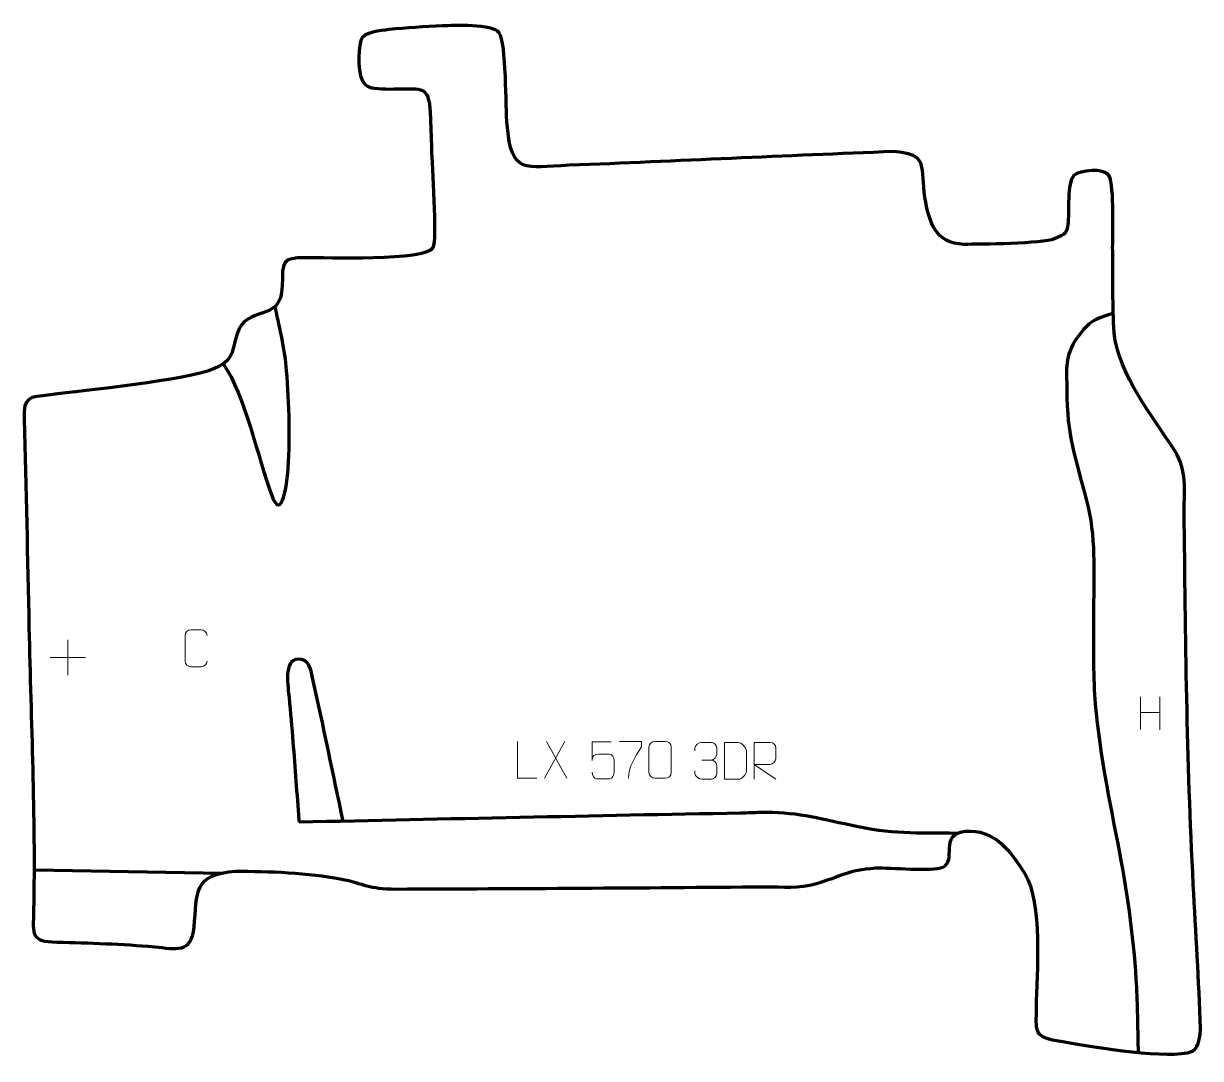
# Model space of a CAD drawing. Header units: millimetres. Extents: x 935 to 1731, y -67 to 633.
import ezdxf

# ---------------------------------------------------------------- set-up
doc = ezdxf.new("R2010")
doc.units = ezdxf.units.MM
doc.header["$MEASUREMENT"] = 0
doc.layers.add('layer 1', color=7, linetype='Continuous', plot=False)
doc.layers.add('layer 2', color=7, linetype='Continuous')
doc.layers.add('layer 3', color=7, linetype='Continuous')

msp = doc.modelspace()

# ---------------------------------------------------------------- linework, layer by layer
at = {"layer": 'layer 1', "color": 250, "lineweight": 9}
for points in [[(964.917, 215.9256), (964.917, 215.9256), (964.917, 191.9477), (964.917, 191.9477)], [(952.9281, 203.9366), (952.9281, 203.9366), (976.906, 203.9366), (976.906, 203.9366)], [(1690.8605, 177.4203), (1690.8605, 177.4203), (1690.8605, 155.2276), (1690.8605, 155.2276)], [(1703.9762, 177.4203), (1703.9762, 177.4203), (1703.9762, 155.07), (1703.9762, 155.07)], [(1690.878, 166.7779), (1690.878, 166.7779), (1703.9762, 166.7779), (1703.9762, 166.7779)], [(1301.1316, 147.2485), (1301.1316, 147.2485), (1287.391, 122.3527), (1287.391, 122.3527)], [(1288.8456, 147.2485), (1288.8456, 147.2485), (1302.5862, 122.295), (1302.5862, 122.295)], [(1393.9888, 134.6082), (1393.9888, 134.6082), (1400.1852, 134.6082), (1400.1852, 134.6082)]]:
    msp.add_open_spline(points, degree=3, dxfattribs=at)
for points, knots in [([(1059.05, 201.6019), (1058.9102, 199.2785), (1057.233, 197.7989), (1055.0853, 197.7881), (1055.0853, 197.7881), (1052.7534, 197.7885), (1050.4215, 197.7885), (1048.09, 197.7881), (1048.09, 197.7881), (1046.165, 197.6827), (1044.1929, 199.5672), (1044.2041, 201.5845), (1044.2041, 201.5845), (1044.2045, 207.3546), (1044.2045, 213.1243), (1044.2041, 218.8936), (1044.2041, 218.8936), (1044.2083, 221.0317), (1045.955, 222.7509), (1048.1074, 222.7374), (1048.1074, 222.7374), (1050.4331, 222.7374), (1052.7592, 222.7374), (1055.0853, 222.7374), (1055.0853, 222.7374), (1057.0319, 222.7729), (1059.0233, 221.2814), (1059.05, 218.8438)], [0, 0, 0, 0, 0.125, 0.125, 0.125, 0.125, 0.25, 0.25, 0.25, 0.25, 0.375, 0.375, 0.375, 0.375, 0.5, 0.5, 0.5, 0.5, 0.625, 0.625, 0.625, 0.625, 0.75, 0.75, 0.75, 0.75, 1, 1, 1, 1]), ([(1282.1904, 122.2949), (1282.1904, 122.2949), (1269.2413, 122.2949), (1269.2413, 122.2949), (1269.2413, 122.2949), (1269.2413, 122.2949), (1269.2413, 147.2485), (1269.2413, 147.2485)], [0, 0, 0, 0, 0.33333333, 0.33333333, 0.33333333, 0.33333333, 1, 1, 1, 1]), ([(1332.5909, 146.924), (1332.5909, 146.924), (1319.7392, 146.924), (1319.7392, 146.924), (1319.7392, 146.924), (1319.7395, 142.6934), (1319.7395, 138.4625), (1319.7392, 134.2313), (1319.7392, 134.2313), (1319.7389, 137.5414), (1321.3699, 138.6132), (1324.1819, 138.6737), (1324.1819, 138.6737), (1326.6215, 138.674), (1329.061, 138.674), (1331.5002, 138.6737), (1331.5002, 138.6737), (1333.15, 138.6805), (1334.6249, 136.3), (1334.6534, 134.2313), (1334.6534, 134.2313), (1334.6531, 131.644), (1334.6531, 129.0564), (1334.6534, 126.4687), (1334.6534, 126.4687), (1334.6996, 124.5093), (1333.2002, 122.073), (1331.5743, 122.0145), (1331.5743, 122.0145), (1329.6178, 122.0148), (1324.7228, 122.0148), (1322.7658, 122.0145), (1322.7658, 122.0145), (1320.9203, 122.0057), (1319.8132, 123.9705), (1319.7924, 126.5216)], [0, 0, 0, 0, 0.1, 0.1, 0.1, 0.1, 0.2, 0.2, 0.2, 0.2, 0.3, 0.3, 0.3, 0.3, 0.4, 0.4, 0.4, 0.4, 0.5, 0.5, 0.5, 0.5, 0.6, 0.6, 0.6, 0.6, 0.7, 0.7, 0.7, 0.7, 0.8, 0.8, 0.8, 0.8, 1, 1, 1, 1]), ([(1338.3078, 147.251), (1338.3078, 147.251), (1353.1239, 147.251), (1353.1239, 147.251), (1353.1239, 147.251), (1353.1236, 146.0014), (1353.1236, 144.7518), (1353.1239, 143.502), (1353.1239, 143.502), (1349.1295, 137.5049), (1344.2143, 129.6713), (1344.2143, 122.2925)], [0, 0, 0, 0, 0.25, 0.25, 0.25, 0.25, 0.5, 0.5, 0.5, 0.5, 1, 1, 1, 1]), ([(1362.1352, 147.271), (1364.5013, 147.271), (1366.8678, 147.271), (1369.2343, 147.271), (1369.2343, 147.271), (1371.2148, 147.3066), (1373.2408, 145.8123), (1373.2679, 143.3702), (1373.2679, 143.3702), (1373.2675, 137.6128), (1373.2675, 131.855), (1373.2679, 126.0968), (1373.2679, 126.0968), (1373.1258, 123.7692), (1371.4194, 122.2869), (1369.2343, 122.2761), (1369.2343, 122.2761), (1366.8619, 122.2765), (1364.4895, 122.2765), (1362.1175, 122.2761), (1362.1175, 122.2761), (1360.159, 122.1705), (1358.1526, 124.0584), (1358.164, 126.0794), (1358.164, 126.0794), (1358.1644, 131.86), (1358.1644, 137.6403), (1358.164, 143.4201), (1358.164, 143.4201), (1358.1683, 145.5621), (1359.9454, 147.2846), (1362.1352, 147.271)], [0, 0, 0, 0, 0.11111111, 0.11111111, 0.11111111, 0.11111111, 0.22222222, 0.22222222, 0.22222222, 0.22222222, 0.33333333, 0.33333333, 0.33333333, 0.33333333, 0.44444444, 0.44444444, 0.44444444, 0.44444444, 0.55555556, 0.55555556, 0.55555556, 0.55555556, 0.66666667, 0.66666667, 0.66666667, 0.66666667, 0.77777778, 0.77777778, 0.77777778, 0.77777778, 1, 1, 1, 1]), ([(1389.2791, 140.8534), (1389.2791, 140.8534), (1389.2791, 142.7106), (1389.2791, 142.7106), (1389.2791, 142.7106), (1389.2648, 144.4525), (1391.9293, 146.5706), (1393.9884, 146.5479), (1393.9884, 146.5479), (1396.0525, 146.5479), (1398.1165, 146.5479), (1400.1802, 146.5479), (1400.1802, 146.5479), (1402.3747, 146.5567), (1403.973, 144.7099), (1404.0174, 142.7978), (1404.0174, 142.7978), (1404.017, 141.3627), (1404.017, 139.9276), (1404.0174, 138.4921), (1404.0174, 138.4921), (1403.9688, 136.8386), (1402.3662, 134.6086), (1400.1679, 134.6186), (1400.1679, 134.6186), (1402.3716, 134.6074), (1403.9796, 132.8042), (1404.0336, 130.7447), (1404.0336, 130.7447), (1404.0332, 128.96), (1404.0332, 127.1753), (1404.0336, 125.3902), (1404.0336, 125.3902), (1404.0437, 123.3288), (1401.9888, 121.5657), (1400.1679, 121.5738), (1400.1679, 121.5738), (1398.1026, 121.5741), (1396.0374, 121.5741), (1393.9718, 121.5738), (1393.9718, 121.5738), (1391.8032, 121.5853), (1389.2722, 123.9855), (1389.2536, 125.4473), (1389.2536, 125.4473), (1389.2536, 125.4473), (1389.2536, 127.3559), (1389.2536, 127.3559)], [0, 0, 0, 0, 0.07692308, 0.07692308, 0.07692308, 0.07692308, 0.15384615, 0.15384615, 0.15384615, 0.15384615, 0.23076923, 0.23076923, 0.23076923, 0.23076923, 0.30769231, 0.30769231, 0.30769231, 0.30769231, 0.38461538, 0.38461538, 0.38461538, 0.38461538, 0.46153846, 0.46153846, 0.46153846, 0.46153846, 0.53846154, 0.53846154, 0.53846154, 0.53846154, 0.61538462, 0.61538462, 0.61538462, 0.61538462, 0.69230769, 0.69230769, 0.69230769, 0.69230769, 0.76923077, 0.76923077, 0.76923077, 0.76923077, 0.84615385, 0.84615385, 0.84615385, 0.84615385, 1, 1, 1, 1]), ([(1409.2515, 121.6123), (1411.5833, 121.6127), (1416.5335, 121.5887), (1418.865, 121.5884), (1418.865, 121.5884), (1420.79, 121.483), (1424.1086, 125.0246), (1424.0974, 127.0419), (1424.0974, 127.0419), (1424.097, 132.812), (1424.097, 134.9817), (1424.0974, 140.751), (1424.0974, 140.751), (1424.0931, 142.8891), (1420.7186, 146.5492), (1418.5662, 146.5357), (1418.5662, 146.5357), (1416.2405, 146.5357), (1411.5162, 146.5357), (1409.1901, 146.5357), (1409.1901, 146.5357), (1409.1905, 140.7888), (1409.2518, 127.3596), (1409.2515, 121.6123)], [0, 0, 0, 0, 0.14285714, 0.14285714, 0.14285714, 0.14285714, 0.28571429, 0.28571429, 0.28571429, 0.28571429, 0.42857143, 0.42857143, 0.42857143, 0.42857143, 0.57142857, 0.57142857, 0.57142857, 0.57142857, 0.71428571, 0.71428571, 0.71428571, 0.71428571, 1, 1, 1, 1]), ([(1429.3117, 121.5842), (1429.3117, 121.5842), (1429.3117, 146.5377), (1429.3117, 146.5377), (1429.3117, 146.5377), (1432.9065, 146.5377), (1436.502, 146.5377), (1440.0972, 146.5377), (1440.0972, 146.5377), (1442.4225, 146.5), (1443.9798, 145.01), (1443.9757, 142.6436), (1443.9757, 142.6436), (1443.9753, 140.6081), (1443.9753, 137.5487), (1443.9757, 135.5127), (1443.9757, 135.5127), (1443.9692, 133.6372), (1442.1569, 131.6954), (1440.1474, 131.6763), (1440.1474, 131.6763), (1440.1474, 131.6763), (1429.3117, 131.6763), (1429.3117, 131.6763), (1429.3117, 131.6763), (1429.3117, 131.6763), (1443.9664, 121.5842), (1443.9664, 121.5842)], [0, 0, 0, 0, 0.125, 0.125, 0.125, 0.125, 0.25, 0.25, 0.25, 0.25, 0.375, 0.375, 0.375, 0.375, 0.5, 0.5, 0.5, 0.5, 0.625, 0.625, 0.625, 0.625, 0.75, 0.75, 0.75, 0.75, 1, 1, 1, 1])]:
    msp.add_open_spline(points, degree=3, knots=knots, dxfattribs=at)
at = {"layer": 'layer 2', "color": 142, "lineweight": 158}
for points, knots in [([(1070.0381, 402.8639), (1084.8745, 381.1761), (1093.3387, 339.4844), (1102.8443, 313.6767), (1102.8443, 313.6767), (1109.831, 294.7077), (1113.2669, 323.3004), (1113.7117, 328.4451), (1113.7117, 328.4451), (1115.5231, 349.3953), (1114.6402, 376.5578), (1112.9472, 397.9736), (1112.9472, 397.9736), (1111.7395, 412.5014), (1108.5232, 425.9663), (1105.4326, 440.1376), (1105.4326, 440.1376), (1105.4326, 440.1376), (1105.107, 441.6355), (1105.107, 441.6355)], [0, 0, 0, 0, 0.16666667, 0.16666667, 0.16666667, 0.16666667, 0.33333333, 0.33333333, 0.33333333, 0.33333333, 0.5, 0.5, 0.5, 0.5, 0.66666667, 0.66666667, 0.66666667, 0.66666667, 1, 1, 1, 1]), ([(1672.4483, 436.8847), (1658.4944, 432.4829), (1656.7214, 432.2333), (1647.9822, 420.2793), (1647.9822, 420.2793), (1639.0926, 408.1196), (1640.9551, 399.2937), (1640.9614, 385.152), (1640.9614, 385.152), (1640.9753, 354.1296), (1646.7155, 339.2263), (1654.3597, 310.2406), (1654.3597, 310.2406), (1660.6393, 286.4295), (1659.212, 261.5879), (1659.1089, 237.1897), (1659.1089, 237.1897), (1659.0292, 218.3096), (1658.6629, 197.6221), (1659.7553, 178.8814), (1659.7553, 178.8814), (1661.6433, 146.4895), (1670.3911, 104.0937), (1676.6057, 71.9314), (1676.6057, 71.9314), (1682.0704, 43.8063), (1686.6573, 9.2797), (1688.0845, -19.3063), (1688.0845, -19.3063), (1688.8164, -33.9709), (1688.8186, -48.6599), (1689.2527, -63.3343)], [0, 0, 0, 0, 0.11111111, 0.11111111, 0.11111111, 0.11111111, 0.22222222, 0.22222222, 0.22222222, 0.22222222, 0.33333333, 0.33333333, 0.33333333, 0.33333333, 0.44444444, 0.44444444, 0.44444444, 0.44444444, 0.55555556, 0.55555556, 0.55555556, 0.55555556, 0.66666667, 0.66666667, 0.66666667, 0.66666667, 0.77777778, 0.77777778, 0.77777778, 0.77777778, 1, 1, 1, 1]), ([(1151.2377, 93.1783), (1144.3772, 125.6347), (1137.6895, 157.8588), (1130.4618, 190.2611), (1130.4618, 190.2611), (1129.1801, 196.0068), (1128.5408, 203.1164), (1120.6826, 202.8833), (1120.6826, 202.8833), (1110.5227, 202.5819), (1114.0248, 183.5301), (1114.5856, 176.9239), (1114.5856, 176.9239), (1115.439, 166.8682), (1116.3961, 156.8158), (1117.207, 146.7568), (1117.207, 146.7568), (1118.5463, 129.1893), (1119.8857, 111.6217), (1121.2251, 94.0542), (1121.2251, 94.0542), (1121.2251, 94.0542), (1121.3399, 92.5484), (1121.3399, 92.5484)], [0, 0, 0, 0, 0.14285714, 0.14285714, 0.14285714, 0.14285714, 0.28571429, 0.28571429, 0.28571429, 0.28571429, 0.42857143, 0.42857143, 0.42857143, 0.42857143, 0.57142857, 0.57142857, 0.57142857, 0.57142857, 0.71428571, 0.71428571, 0.71428571, 0.71428571, 1, 1, 1, 1]), ([(1566.7619, 85.0215), (1538.8667, 85.2592), (1522.5695, 84.3055), (1494.5525, 90.4581), (1494.5525, 90.4581), (1472.7054, 95.2558), (1456.3498, 99.7041), (1433.578, 99.1062), (1433.578, 99.1062), (1429.1495, 98.9899), (1424.7215, 98.8044), (1420.2921, 98.6773), (1420.2921, 98.6773), (1320.6371, 96.8549), (1220.9892, 94.6561), (1121.3399, 92.5484)], [0, 0, 0, 0, 0.2, 0.2, 0.2, 0.2, 0.4, 0.4, 0.4, 0.4, 0.6, 0.6, 0.6, 0.6, 1, 1, 1, 1])]:
    msp.add_open_spline(points, degree=3, knots=knots, dxfattribs=at)
msp.add_open_spline([(942.7469, 60.4026), (942.7469, 60.4026), (1069.0176, 58.1151), (1069.0176, 58.1151)], degree=3, dxfattribs=at)
at = {"layer": 'layer 3', "color": 242, "lineweight": 158}
msp.add_open_spline([(1218.4573, 631.3978), (1225.5917, 631.6747), (1252.3237, 633.0339), (1256.8581, 626.7928), (1256.8581, 626.7928), (1261.7139, 620.1093), (1261.217, 575.8667), (1262.1324, 564.5738), (1262.1324, 564.5738), (1265.1456, 530.2873), (1273.9298, 535.8879), (1304.2451, 537.0812), (1304.2451, 537.0812), (1377.4246, 539.9781), (1450.5748, 543.6307), (1523.7615, 546.3647), (1523.7615, 546.3647), (1548.1926, 544.8421), (1541.7275, 535.4831), (1544.9881, 515.3092), (1544.9881, 515.3092), (1547.7686, 498.6061), (1551.7427, 484.386), (1571.3121, 483.6088), (1571.3121, 483.6088), (1582.473, 483.5752), (1624.2767, 484.0094), (1632.6044, 487.299), (1632.6044, 487.299), (1640.4877, 490.4131), (1640.8713, 491.7878), (1641.7163, 497.0085), (1641.7163, 497.0085), (1642.7927, 504.9917), (1640.7074, 525.425), (1645.8321, 530.2665), (1645.8321, 530.2665), (1649.5435, 533.7728), (1666.1033, 535.6112), (1669.6306, 530.0173), (1669.6306, 530.0173), (1673.3222, 522.5791), (1671.8937, 489.5339), (1672.0083, 479.0136), (1672.0083, 479.0136), (1672.2085, 460.9528), (1671.944, 441.7701), (1673.0086, 423.8323), (1673.0086, 423.8323), (1676.0483, 395.2153), (1698.8195, 367.5001), (1714.0965, 343.8319), (1714.0965, 343.8319), (1722.5761, 330.0297), (1720.2892, 318.1419), (1720.4329, 302.758), (1720.4329, 302.758), (1721.2323, 217.9302), (1722.2006, 135.2094), (1726.5513, 50.5039), (1726.5513, 50.5039), (1728.2397, 17.9736), (1730.3658, -14.5566), (1731.4246, -47.1144), (1731.4246, -47.1144), (1730.9006, -58.7179), (1728.3256, -62.3495), (1722.6924, -63.4248), (1722.6924, -63.4248), (1702.2567, -67.3257), (1655.0606, -58.9056), (1634.0449, -55.2068), (1634.0449, -55.2068), (1617.8474, -52.356), (1620.1842, -48.2024), (1620.2224, -33.0034), (1620.2224, -33.0034), (1620.5791, -9.4144), (1624.6221, 38.0785), (1612.5201, 57.7468), (1612.5201, 57.7468), (1603.1991, 72.6303), (1591.9308, 88.2512), (1572.0757, 86.3803), (1572.0757, 86.3803), (1554.4395, 84.7186), (1566.707, 66.045), (1557.1166, 62.1959), (1557.1166, 62.1959), (1549.3773, 59.0897), (1521.8997, 61.9655), (1511.5051, 61.582), (1511.5051, 61.582), (1492.3608, 60.3655), (1488.198, 55.8435), (1471.5026, 51.0999), (1471.5026, 51.0999), (1459.6915, 47.7441), (1448.8372, 48.8133), (1436.7961, 48.8416), (1436.7961, 48.8416), (1353.5351, 48.184), (1270.2218, 47.59), (1186.96, 47.3518), (1186.96, 47.3518), (1167.981, 47.4381), (1166.1453, 50.7531), (1149.263, 54.3225), (1149.263, 54.3225), (1128.4384, 58.1983), (1099.8614, 59.5756), (1078.5604, 59.3224), (1078.5604, 59.3224), (1049.8343, 57.5337), (1052.4469, 45.0715), (1050.2537, 21.5822), (1050.2537, 21.5822), (1048.5634, 3.4793), (1038.1939, 6.8704), (1023.4082, 8.23), (1023.4082, 8.23), (1001.5991, 10.2356), (979.3883, 10.8368), (957.4911, 11.3884), (957.4911, 11.3884), (939.5165, 12.0013), (941.2833, 15.8063), (941.6986, 33.2623), (941.6986, 33.2623), (942.9715, 96.4531), (939.8382, 160.8042), (938.5543, 224.1151), (938.5543, 224.1151), (937.5978, 271.1927), (936.5554, 318.2413), (935.2908, 365.3122), (935.2908, 365.3122), (934.8709, 380.9402), (938.0742, 379.9134), (953.0995, 381.7943), (953.0995, 381.7943), (975.5223, 384.5936), (1046.1337, 391.9592), (1063.0786, 399.0505), (1063.0786, 399.0505), (1077.35, 405.4196), (1075.5086, 410.1468), (1079.3889, 423.0957), (1079.3889, 423.0957), (1085.4568, 443.3453), (1109.3806, 429.5215), (1109.9317, 455.507), (1109.9317, 455.507), (1110.2779, 471.8277), (1109.1781, 474.4825), (1125.8305, 474.5337), (1125.8305, 474.5337), (1138.1469, 474.5715), (1207.448, 471.9532), (1211.9756, 481.2573), (1211.9756, 481.2573), (1214.8118, 487.0857), (1211.238, 537.9948), (1210.9921, 548.218), (1210.9921, 548.218), (1210.7999, 556.2057), (1210.5314, 564.1667), (1210.1312, 572.1467), (1210.1312, 572.1467), (1210.1312, 572.1467), (1210.0476, 573.6445), (1210.0476, 573.6445), (1210.0476, 573.6445), (1209.9441, 575.3973), (1209.8404, 577.2251), (1209.5541, 578.958), (1209.5541, 578.958), (1208.2347, 585.6987), (1206.6815, 587.816), (1201.9207, 588.5987), (1201.9207, 588.5987), (1193.8884, 589.9194), (1170.8782, 586.5678), (1166.0276, 591.7139), (1166.0276, 591.7139), (1160.6305, 597.4396), (1161.1339, 613.9608), (1163.0747, 621.4518), (1163.0747, 621.4518), (1164.6282, 627.4481), (1177.1329, 628.3151), (1182.1101, 628.8918), (1182.1101, 628.8918), (1193.8221, 630.249), (1206.6527, 630.8886), (1218.4573, 631.3978)], degree=3, knots=[0, 0, 0, 0, 0.02, 0.02, 0.02, 0.02, 0.04, 0.04, 0.04, 0.04, 0.06, 0.06, 0.06, 0.06, 0.08, 0.08, 0.08, 0.08, 0.1, 0.1, 0.1, 0.1, 0.12, 0.12, 0.12, 0.12, 0.14, 0.14, 0.14, 0.14, 0.16, 0.16, 0.16, 0.16, 0.18, 0.18, 0.18, 0.18, 0.2, 0.2, 0.2, 0.2, 0.22, 0.22, 0.22, 0.22, 0.24, 0.24, 0.24, 0.24, 0.26, 0.26, 0.26, 0.26, 0.28, 0.28, 0.28, 0.28, 0.3, 0.3, 0.3, 0.3, 0.32, 0.32, 0.32, 0.32, 0.34, 0.34, 0.34, 0.34, 0.36, 0.36, 0.36, 0.36, 0.38, 0.38, 0.38, 0.38, 0.4, 0.4, 0.4, 0.4, 0.42, 0.42, 0.42, 0.42, 0.44, 0.44, 0.44, 0.44, 0.46, 0.46, 0.46, 0.46, 0.48, 0.48, 0.48, 0.48, 0.5, 0.5, 0.5, 0.5, 0.52, 0.52, 0.52, 0.52, 0.54, 0.54, 0.54, 0.54, 0.56, 0.56, 0.56, 0.56, 0.58, 0.58, 0.58, 0.58, 0.6, 0.6, 0.6, 0.6, 0.62, 0.62, 0.62, 0.62, 0.64, 0.64, 0.64, 0.64, 0.66, 0.66, 0.66, 0.66, 0.68, 0.68, 0.68, 0.68, 0.7, 0.7, 0.7, 0.7, 0.72, 0.72, 0.72, 0.72, 0.74, 0.74, 0.74, 0.74, 0.76, 0.76, 0.76, 0.76, 0.78, 0.78, 0.78, 0.78, 0.8, 0.8, 0.8, 0.8, 0.82, 0.82, 0.82, 0.82, 0.84, 0.84, 0.84, 0.84, 0.86, 0.86, 0.86, 0.86, 0.88, 0.88, 0.88, 0.88, 0.9, 0.9, 0.9, 0.9, 0.92, 0.92, 0.92, 0.92, 0.94, 0.94, 0.94, 0.94, 0.96, 0.96, 0.96, 0.96, 1, 1, 1, 1], dxfattribs=at)

doc.saveas('drawing.dxf')
